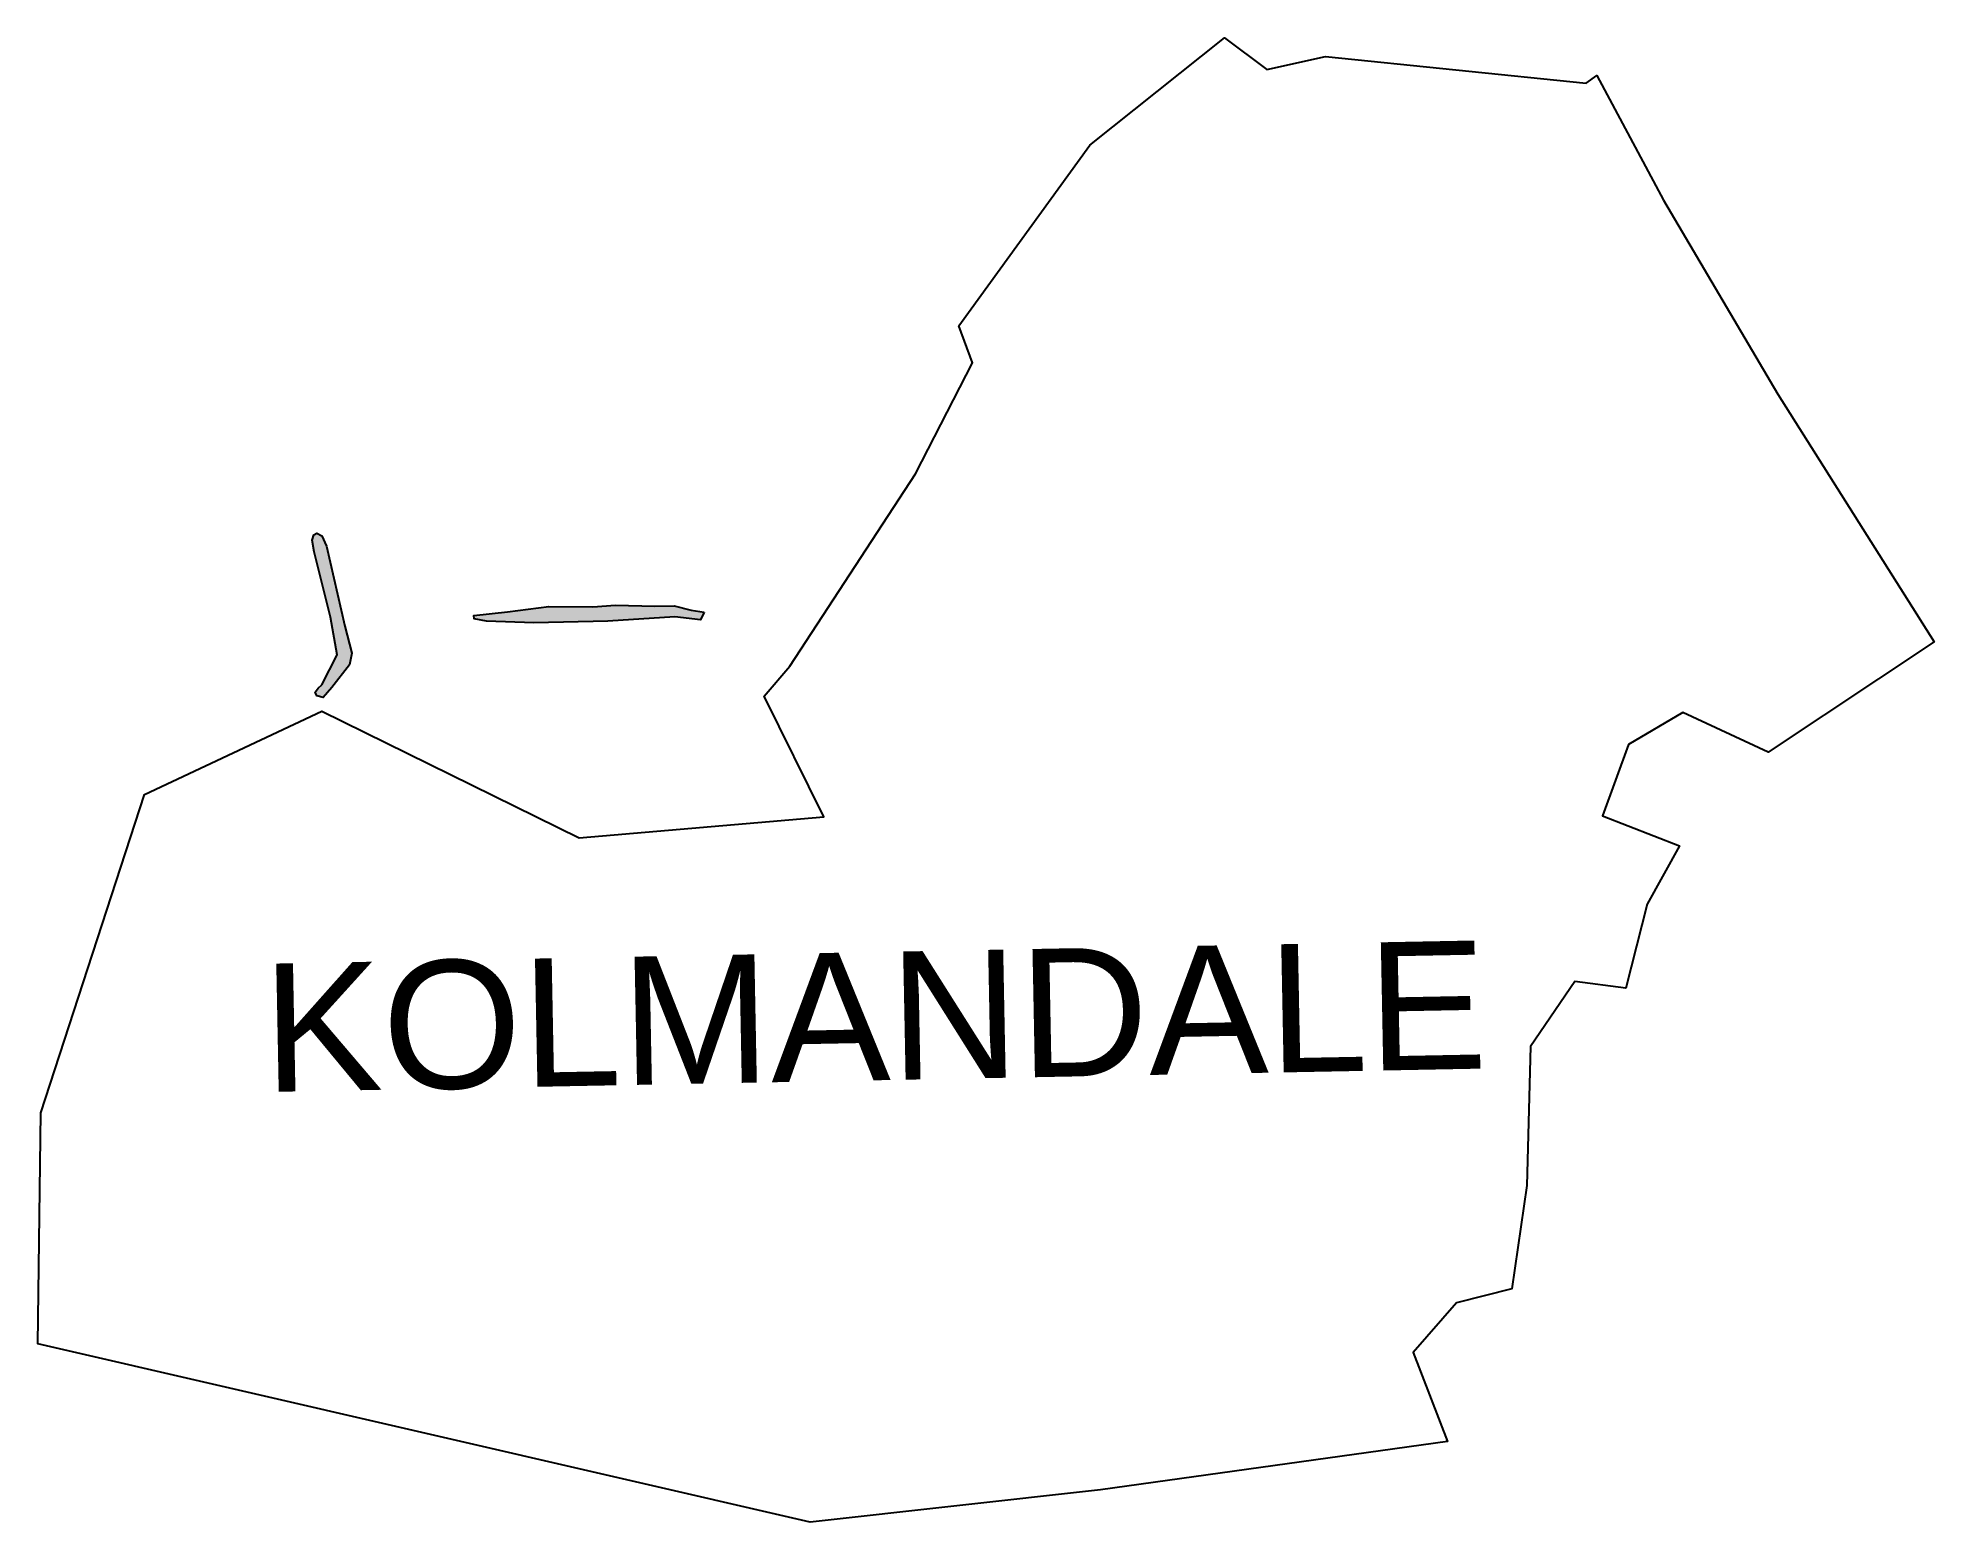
# Model space of a CAD drawing. Header units: metres. Extents: x 278809 to 280417, y 2046466 to 2047724.
import ezdxf

# ---------------------------------------------------------------- set-up
doc = ezdxf.new("R2010")
doc.units = ezdxf.units.M
doc.header["$MEASUREMENT"] = 0
for name, color, linetype in [('BREAKWATER', 6, 'Continuous'), ('village', 3, 'Continuous'), ('VILLAGE NAME', 250, 'Continuous')]:
    doc.layers.add(name, color=color, linetype=linetype)
doc.styles.get("Standard").update_dxf_attribs({"font": 'arial.ttf'})
pattern_1 = [(60, (0, 0), (-3.0479999988, -7e-10), [2.794, -0.254]), (180, (0, 0), (1.524, -2.6396454294), [2.794, -0.254]), (300, (0, 0), (3.0479999988, -7e-10), [2.794, -0.254]), (60, (0.254, 0), (-3.0479999988, -7e-10), [0.508, -2.54]), (300, (0.254, 0), (3.0479999988, -7e-10), [0.508, -2.54]), (60, (-0.127, 0.22), (-3.0479999988, -7e-10), [0.508, -2.54]), (180, (-0.127, 0.22), (1.524, -2.6396454294), [0.508, -2.54]), (300, (-0.127, -0.22), (3.0479999988, -7e-10), [0.508, -2.54]), (180, (-0.127, -0.22), (1.524, -2.6396454294), [0.508, -2.54]), (60, (-1.016, 0), (-3.0479999988, -7e-10), [0.508, -2.54]), (300, (-1.016, 0), (3.0479999988, -7e-10), [0.508, -2.54]), (60, (0.508, -0.88), (-3.0479999988, -7e-10), [0.508, -2.54]), (180, (0.508, -0.88), (1.524, -2.6396454294), [0.508, -2.54]), (300, (0.508, 0.88), (3.0479999988, -7e-10), [0.508, -2.54]), (180, (0.508, 0.88), (1.524, -2.6396454294), [0.508, -2.54]), (0, (0.508, 0.44), (-1.524, 2.6396454294), [1.778, -1.27]), (0, (0.508, -0.44), (-1.524, 2.6396454294), [1.778, -1.27]), (120, (0.127, 0.66), (-3.0479999988, 7e-10), [1.778, -1.27]), (120, (-0.635, 0.22), (-3.0479999988, 7e-10), [1.778, -1.27]), (240, (-0.635, -0.22), (1.5239999988, -2.63964543), [1.778, -1.27]), (240, (0.127, -0.66), (1.5239999988, -2.63964543), [1.778, -1.27])]

msp = doc.modelspace()

# ---------------------------------------------------------------- hatches: boundary and pattern name
at = {"layer": 'BREAKWATER'}
h = msp.add_hatch(dxfattribs=at)
h.set_pattern_fill('ESCHER', color=256, scale=0.1)
h.set_pattern_definition(pattern_1)
h.paths.add_polyline_path([(279049.4, 2047175.8), (279062.4, 2047201.1), (279056.6, 2047233.2), (279042.9, 2047288.5), (279041.2, 2047298.5), (279042.4, 2047302.9), (279045.2, 2047304.5), (279049.2, 2047302), (279053.4, 2047293.2), (279068.9, 2047225.6), (279074.8, 2047202.7), (279072.8, 2047192.6), (279057.9, 2047173.6), (279050.4, 2047165.1), (279045.2, 2047166.5), (279043.7, 2047169.5), (279046.1, 2047172.8)])
h = msp.add_hatch(dxfattribs=at)
h.set_pattern_fill('ESCHER', color=256, scale=0.1)
h.set_pattern_definition(pattern_1)
h.paths.add_polyline_path([(279373.7, 2047237.4), (279370.4, 2047230.8), (279348.7, 2047233.5), (279291.8, 2047229.6), (279229.1, 2047228.4), (279189.1, 2047229.8), (279178.4, 2047231.7), (279178.1, 2047234.6), (279206.8, 2047237.6), (279241.9, 2047242.2), (279279.2, 2047242), (279298.3, 2047243.2), (279331.7, 2047242.4), (279348.2, 2047242.8), (279362.5, 2047239.1)])

# ---------------------------------------------------------------- linework, layer by layer
at = {"layer": 'BREAKWATER', "flags": 128}
msp.add_lwpolyline([(279049.4, 2047175.8), (279062.4, 2047201.1), (279056.6, 2047233.2), (279042.9, 2047288.5), (279041.2, 2047298.5), (279042.4, 2047302.9), (279045.2, 2047304.5), (279049.2, 2047302), (279053.4, 2047293.2), (279068.9, 2047225.6), (279074.8, 2047202.7), (279072.8, 2047192.6), (279057.9, 2047173.6), (279050.4, 2047165.1), (279045.2, 2047166.5), (279043.7, 2047169.5), (279046.1, 2047172.8), (279049.4, 2047175.8)], dxfattribs=at)
msp.add_lwpolyline([(279373.7, 2047237.4), (279370.4, 2047230.8), (279348.7, 2047233.5), (279291.8, 2047229.6), (279229.1, 2047228.4), (279189.1, 2047229.8), (279178.4, 2047231.7), (279178.1, 2047234.6), (279206.8, 2047237.6), (279241.9, 2047242.2), (279279.2, 2047242), (279298.3, 2047243.2), (279331.7, 2047242.4), (279348.2, 2047242.8), (279362.5, 2047239.1)], close=True, dxfattribs=at)
at = {"layer": 'village', "color": 3, "true_color": 0x00ff00}
msp.add_polyline3d([(278811.1, 2046812.7, 0), (278898.8, 2047082.8, 0), (279049.4, 2047153.4, 0), (279267.6, 2047046, 0), (279475.1, 2047063.7, 0), (279424.6, 2047166.1, 0), (279446.3, 2047191.5, 0), (279552.7, 2047354.6, 0), (279601.3, 2047448.9, 0), (279589.7, 2047480.2, 0), (279700.7, 2047633.5, 0), (279814.8, 2047724.4, 0), (279850.7, 2047697.6, 0), (279900.6, 2047708.6, 0), (280121.7, 2047685.9, 0), (280130.7, 2047692.5, 0), (280187.3, 2047586.7, 0), (280284.3, 2047422.2, 0), (280416.7, 2047212.2, 0), (280275.9, 2047118.6, 0), (280203.6, 2047152.3, 0), (280157.5, 2047125, 0), (280135.5, 2047064.5, 0), (280200.7, 2047039.2, 0), (280173.3, 2046989.6, 0), (280155.3, 2046918.6, 0), (280111.9, 2046924.1, 0), (280074.5, 2046869.1, 0), (280071.2, 2046751.1, 0), (280058.6, 2046663.6, 0), (280011.8, 2046651.6, 0), (279974.9, 2046609.4, 0), (280004, 2046533.9, 0), (279709.6, 2046493, 0), (279463.4, 2046465.7, 0), (278808.5, 2046616.8, 0)], close=True, dxfattribs=at)

# ---------------------------------------------------------------- texts
at = {"layer": 'VILLAGE NAME', "insert": (278998.2, 2046939.1), "char_height": 108.748, "attachment_point": 1, "rotation": 1.1028}
msp.add_mtext_dynamic_manual_height_columns('{\\fArial|b0|i0|c0|p34;KOLMANDALE}', width=726.929, gutter_width=543.7, heights=[0], dxfattribs=at)

doc.saveas('drawing.dxf')
